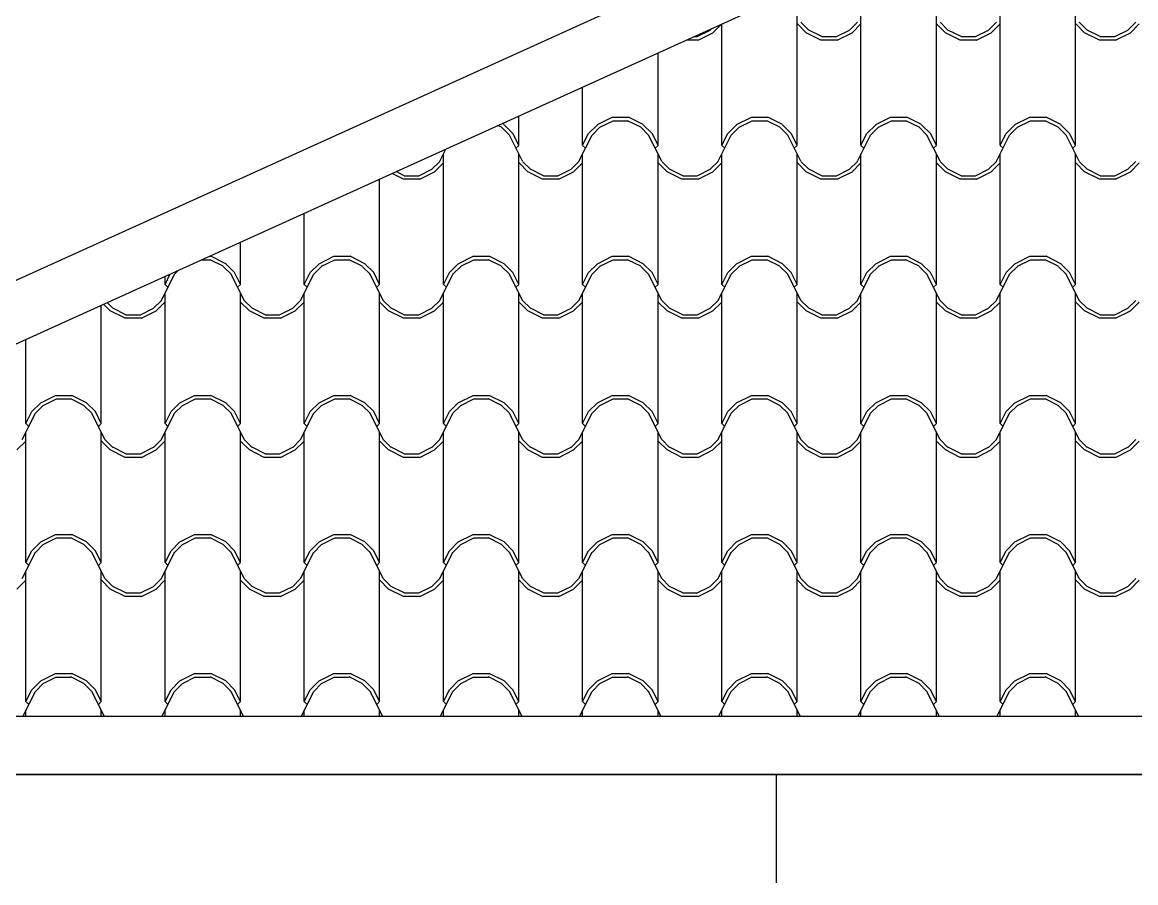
# Model space of a CAD drawing. Extents: x -135 to 36, y 31 to 104.
# Drawn here: x 27.682 to 29.602, y 49.906 to 51.391 of the extents above; entities that cross this region are included whole.
import ezdxf

# ---------------------------------------------------------------- set-up
doc = ezdxf.new("R2010")
doc.units = 0
doc.header["$MEASUREMENT"] = 0
doc.layers.get('0').update_dxf_attribs({"linetype": 'CONTINUOUS'})
doc.layers.add('NUEVO', color=1, linetype='CONTINUOUS')
doc.layers.add('RELLENO', color=7, linetype='CONTINUOUS')

msp = doc.modelspace()

# ---------------------------------------------------------------- linework, layer by layer
for p, q in [((26.7525, 50.0929), (34.3192, 50.0929)), ((28.9825, 49.9063), (28.9825, 50.0929))]:
    msp.add_line(p, q)
at = {"layer": 'NUEVO'}
for p, q in [((30.5359, 52.2452), (26.2112, 50.284)), ((30.5359, 52.1354), (26.2525, 50.1929)), ((34.8192, 50.1929), (26.2525, 50.1929)), ((33.6125, 50.1929), (26.2525, 50.1929)), ((34.8192, 50.0929), (26.2525, 50.0929))]:
    msp.add_line(p, q, dxfattribs=at)
at = {"layer": 'RELLENO', "color": 1}
for p, q in [((29.0181, 51.1789), (29.0181, 51.4039)), ((29.1281, 51.1789), (29.1281, 51.4039)), ((29.2581, 51.1789), (29.2581, 51.4039)), ((29.3681, 51.1789), (29.3681, 51.4039)), ((29.4981, 51.1789), (29.4981, 51.4039)), ((28.8682, 51.3776), (28.871, 51.3804)), ((28.8726, 51.3731), (28.8873, 51.3878)), ((28.8881, 51.1789), (28.8881, 51.3882)), ((29.0336, 51.3731), (29.0184, 51.3884)), ((29.038, 51.3776), (29.0244, 51.3912)), ((29.1082, 51.3776), (29.1218, 51.3912)), ((29.1126, 51.3731), (29.1279, 51.3884)), ((29.2736, 51.3731), (29.2584, 51.3884)), ((29.278, 51.3776), (29.2644, 51.3912)), ((29.3482, 51.3776), (29.3618, 51.3912)), ((29.3526, 51.3731), (29.3679, 51.3884)), ((29.5136, 51.3731), (29.4984, 51.3884)), ((29.518, 51.3776), (29.5044, 51.3912)), ((29.5882, 51.3776), (29.6018, 51.3912)), ((29.5926, 51.3731), (29.6079, 51.3884)), ((28.8472, 51.3604), (28.827, 51.3604)), ((28.8401, 51.3664), (28.8456, 51.3664)), ((28.8456, 51.3664), (28.8682, 51.3777)), ((28.8472, 51.3604), (28.8726, 51.3731)), ((29.0591, 51.3604), (29.0336, 51.3731)), ((29.0606, 51.3664), (29.038, 51.3777)), ((29.0872, 51.3604), (29.0591, 51.3604)), ((29.0606, 51.3664), (29.0856, 51.3664)), ((29.0856, 51.3664), (29.1082, 51.3777)), ((29.0872, 51.3604), (29.1126, 51.3731)), ((29.2991, 51.3604), (29.2736, 51.3731)), ((29.3006, 51.3664), (29.278, 51.3777)), ((29.3272, 51.3604), (29.2991, 51.3604)), ((29.3006, 51.3664), (29.3256, 51.3664)), ((29.3256, 51.3664), (29.3482, 51.3777)), ((29.3272, 51.3604), (29.3526, 51.3731)), ((29.5391, 51.3604), (29.5136, 51.3731)), ((29.5406, 51.3664), (29.518, 51.3777)), ((29.5672, 51.3604), (29.5391, 51.3604)), ((29.5406, 51.3664), (29.5656, 51.3664)), ((29.5656, 51.3664), (29.5882, 51.3777)), ((29.5672, 51.3604), (29.5926, 51.3731)), ((28.7781, 51.1789), (28.7781, 51.3383)), ((28.6481, 51.1789), (28.6481, 51.2793)), ((28.5381, 51.1789), (28.5381, 51.2294)), ((28.6736, 51.2146), (28.6991, 51.2273)), ((28.6991, 51.2273), (28.7272, 51.2273)), ((28.7526, 51.2146), (28.7272, 51.2273)), ((28.9136, 51.2146), (28.9391, 51.2273)), ((28.9391, 51.2273), (28.9672, 51.2273)), ((28.9926, 51.2146), (28.9672, 51.2273)), ((29.1536, 51.2146), (29.1791, 51.2273)), ((29.1791, 51.2273), (29.2072, 51.2273)), ((29.2326, 51.2146), (29.2072, 51.2273)), ((29.3936, 51.2146), (29.4191, 51.2273)), ((29.4191, 51.2273), (29.4472, 51.2273)), ((29.4726, 51.2146), (29.4472, 51.2273)), ((28.5082, 51.2101), (28.5021, 51.2131)), ((28.5218, 51.1964), (28.5082, 51.21)), ((28.5126, 51.2146), (28.5092, 51.2163)), ((28.5279, 51.1993), (28.5126, 51.2145)), ((28.6584, 51.1993), (28.6736, 51.2145)), ((28.6644, 51.1964), (28.678, 51.21)), ((28.678, 51.2101), (28.7006, 51.2214)), ((28.7006, 51.2213), (28.7256, 51.2213)), ((28.7482, 51.2101), (28.7256, 51.2214)), ((28.7618, 51.1964), (28.7482, 51.21)), ((28.7679, 51.1993), (28.7526, 51.2145)), ((28.8984, 51.1993), (28.9136, 51.2145)), ((28.9044, 51.1964), (28.918, 51.21)), ((28.918, 51.2101), (28.9406, 51.2214)), ((28.9406, 51.2213), (28.9656, 51.2213)), ((28.9882, 51.2101), (28.9656, 51.2214)), ((29.0018, 51.1964), (28.9882, 51.21)), ((29.0079, 51.1993), (28.9926, 51.2145)), ((29.1384, 51.1993), (29.1536, 51.2145)), ((29.1444, 51.1964), (29.158, 51.21)), ((29.158, 51.2101), (29.1806, 51.2214)), ((29.1806, 51.2213), (29.2056, 51.2213)), ((29.2282, 51.2101), (29.2056, 51.2214)), ((29.2418, 51.1964), (29.2282, 51.21)), ((29.2479, 51.1993), (29.2326, 51.2145)), ((29.3784, 51.1993), (29.3936, 51.2145)), ((29.3844, 51.1964), (29.398, 51.21)), ((29.398, 51.2101), (29.4206, 51.2214)), ((29.4206, 51.2213), (29.4456, 51.2213)), ((29.4682, 51.2101), (29.4456, 51.2214)), ((29.4818, 51.1964), (29.4682, 51.21)), ((29.4879, 51.1993), (29.4726, 51.2145)), ((28.5444, 51.1513), (28.5218, 51.1965)), ((28.5444, 51.1513), (28.5218, 51.1965)), ((28.5381, 51.1789), (28.5279, 51.1993)), ((28.5381, 51.1789), (28.5279, 51.1993)), ((28.6418, 51.1513), (28.6644, 51.1965)), ((28.6418, 51.1513), (28.6644, 51.1965)), ((28.6481, 51.1789), (28.6583, 51.1993)), ((28.6481, 51.1789), (28.6583, 51.1993)), ((28.7844, 51.1513), (28.7618, 51.1965)), ((28.7844, 51.1513), (28.7618, 51.1965)), ((28.7781, 51.1789), (28.7679, 51.1993)), ((28.7781, 51.1789), (28.7679, 51.1993)), ((28.8818, 51.1513), (28.9044, 51.1965)), ((28.8818, 51.1513), (28.9044, 51.1965)), ((28.8881, 51.1789), (28.8983, 51.1993)), ((28.8881, 51.1789), (28.8983, 51.1993)), ((29.0244, 51.1513), (29.0018, 51.1965)), ((29.0244, 51.1513), (29.0018, 51.1965)), ((29.0181, 51.1789), (29.0079, 51.1993)), ((29.0181, 51.1789), (29.0079, 51.1993)), ((29.1218, 51.1513), (29.1444, 51.1965)), ((29.1218, 51.1513), (29.1444, 51.1965)), ((29.1281, 51.1789), (29.1383, 51.1993)), ((29.1281, 51.1789), (29.1383, 51.1993)), ((29.2644, 51.1513), (29.2418, 51.1965)), ((29.2644, 51.1513), (29.2418, 51.1965)), ((29.2581, 51.1789), (29.2479, 51.1993)), ((29.2581, 51.1789), (29.2479, 51.1993)), ((29.3618, 51.1513), (29.3844, 51.1965)), ((29.3618, 51.1513), (29.3844, 51.1965)), ((29.3681, 51.1789), (29.3783, 51.1993)), ((29.3681, 51.1789), (29.3783, 51.1993)), ((29.5044, 51.1513), (29.4818, 51.1965)), ((29.5044, 51.1513), (29.4818, 51.1965)), ((29.4981, 51.1789), (29.4879, 51.1993)), ((29.4981, 51.1789), (29.4879, 51.1993)), ((28.4018, 51.1513), (28.4124, 51.1724)), ((28.4018, 51.1513), (28.4124, 51.1724)), ((28.5331, 51.1738), (28.5381, 51.1788)), ((28.6531, 51.1738), (28.6481, 51.1788)), ((28.7731, 51.1738), (28.7781, 51.1788)), ((28.8931, 51.1738), (28.8881, 51.1788)), ((29.0131, 51.1738), (29.0181, 51.1788)), ((29.1331, 51.1738), (29.1281, 51.1788)), ((29.2531, 51.1738), (29.2581, 51.1788)), ((29.3731, 51.1738), (29.3681, 51.1788)), ((29.4931, 51.1738), (29.4981, 51.1788)), ((28.3882, 51.1376), (28.4018, 51.1512)), ((28.4081, 50.9389), (28.4081, 51.1639)), ((28.5381, 50.9389), (28.5381, 51.1639)), ((28.558, 51.1376), (28.5444, 51.1512)), ((28.6282, 51.1376), (28.6418, 51.1512)), ((28.6481, 50.9389), (28.6481, 51.1639)), ((28.7781, 50.9389), (28.7781, 51.1639)), ((28.798, 51.1376), (28.7844, 51.1512)), ((28.8682, 51.1376), (28.8818, 51.1512)), ((28.8881, 50.9389), (28.8881, 51.1639)), ((29.0181, 50.9389), (29.0181, 51.1639)), ((29.038, 51.1376), (29.0244, 51.1512)), ((29.1082, 51.1376), (29.1218, 51.1512)), ((29.1281, 50.9389), (29.1281, 51.1639)), ((29.2581, 50.9389), (29.2581, 51.1639)), ((29.278, 51.1376), (29.2644, 51.1512)), ((29.3482, 51.1376), (29.3618, 51.1512)), ((29.3681, 50.9389), (29.3681, 51.1639)), ((29.4981, 50.9389), (29.4981, 51.1639)), ((29.518, 51.1376), (29.5044, 51.1512)), ((29.5882, 51.1376), (29.6018, 51.1512)), ((28.3391, 51.1204), (28.3194, 51.1302)), ((28.3406, 51.1264), (28.3265, 51.1334)), ((28.3656, 51.1264), (28.3882, 51.1377)), ((28.3672, 51.1204), (28.3926, 51.1331)), ((28.3926, 51.1331), (28.4079, 51.1484)), ((28.5536, 51.1331), (28.5384, 51.1484)), ((28.5791, 51.1204), (28.5536, 51.1331)), ((28.5806, 51.1264), (28.558, 51.1377)), ((28.6056, 51.1264), (28.6282, 51.1377)), ((28.6072, 51.1204), (28.6326, 51.1331)), ((28.6326, 51.1331), (28.6479, 51.1484)), ((28.7936, 51.1331), (28.7784, 51.1484)), ((28.8191, 51.1204), (28.7936, 51.1331)), ((28.8206, 51.1264), (28.798, 51.1377)), ((28.8456, 51.1264), (28.8682, 51.1377)), ((28.8472, 51.1204), (28.8726, 51.1331)), ((28.8726, 51.1331), (28.8879, 51.1484)), ((29.0336, 51.1331), (29.0184, 51.1484)), ((29.0591, 51.1204), (29.0336, 51.1331)), ((29.0606, 51.1264), (29.038, 51.1377)), ((29.0856, 51.1264), (29.1082, 51.1377)), ((29.0872, 51.1204), (29.1126, 51.1331)), ((29.1126, 51.1331), (29.1279, 51.1484)), ((29.2736, 51.1331), (29.2584, 51.1484)), ((29.2991, 51.1204), (29.2736, 51.1331)), ((29.3006, 51.1264), (29.278, 51.1377)), ((29.3256, 51.1264), (29.3482, 51.1377)), ((29.3272, 51.1204), (29.3526, 51.1331)), ((29.3526, 51.1331), (29.3679, 51.1484)), ((29.5136, 51.1331), (29.4984, 51.1484)), ((29.5391, 51.1204), (29.5136, 51.1331)), ((29.5406, 51.1264), (29.518, 51.1377)), ((29.5656, 51.1264), (29.5882, 51.1377)), ((29.5672, 51.1204), (29.5926, 51.1331)), ((29.5926, 51.1331), (29.6079, 51.1484)), ((28.2981, 50.9389), (28.2981, 51.1206)), ((28.3672, 51.1204), (28.3391, 51.1204)), ((28.3406, 51.1264), (28.3656, 51.1264)), ((28.6072, 51.1204), (28.5791, 51.1204)), ((28.5806, 51.1264), (28.6056, 51.1264)), ((28.8472, 51.1204), (28.8191, 51.1204)), ((28.8206, 51.1264), (28.8456, 51.1264)), ((29.0872, 51.1204), (29.0591, 51.1204)), ((29.0606, 51.1264), (29.0856, 51.1264)), ((29.3272, 51.1204), (29.2991, 51.1204)), ((29.3006, 51.1264), (29.3256, 51.1264)), ((29.5672, 51.1204), (29.5391, 51.1204)), ((29.5406, 51.1264), (29.5656, 51.1264)), ((28.1681, 50.9389), (28.1681, 51.0616)), ((28.0581, 50.9389), (28.0581, 51.0117)), ((27.9911, 50.9813), (28.0056, 50.9813)), ((28.0042, 50.9873), (28.0072, 50.9873)), ((28.0282, 50.9701), (28.0056, 50.9814)), ((28.0326, 50.9746), (28.0072, 50.9873)), ((28.1936, 50.9746), (28.2191, 50.9873)), ((28.198, 50.9701), (28.2206, 50.9814)), ((28.2191, 50.9873), (28.2472, 50.9873)), ((28.2206, 50.9813), (28.2456, 50.9813)), ((28.2682, 50.9701), (28.2456, 50.9814)), ((28.2726, 50.9746), (28.2472, 50.9873)), ((28.4336, 50.9746), (28.4591, 50.9873)), ((28.438, 50.9701), (28.4606, 50.9814)), ((28.4591, 50.9873), (28.4872, 50.9873)), ((28.4606, 50.9813), (28.4856, 50.9813)), ((28.5082, 50.9701), (28.4856, 50.9814)), ((28.5126, 50.9746), (28.4872, 50.9873)), ((28.6736, 50.9746), (28.6991, 50.9873)), ((28.678, 50.9701), (28.7006, 50.9814)), ((28.6991, 50.9873), (28.7272, 50.9873)), ((28.7006, 50.9813), (28.7256, 50.9813)), ((28.7482, 50.9701), (28.7256, 50.9814)), ((28.7526, 50.9746), (28.7272, 50.9873)), ((28.9136, 50.9746), (28.9391, 50.9873)), ((28.918, 50.9701), (28.9406, 50.9814)), ((28.9391, 50.9873), (28.9672, 50.9873)), ((28.9406, 50.9813), (28.9656, 50.9813)), ((28.9882, 50.9701), (28.9656, 50.9814)), ((28.9926, 50.9746), (28.9672, 50.9873)), ((29.1536, 50.9746), (29.1791, 50.9873)), ((29.158, 50.9701), (29.1806, 50.9814)), ((29.1791, 50.9873), (29.2072, 50.9873)), ((29.1806, 50.9813), (29.2056, 50.9813)), ((29.2282, 50.9701), (29.2056, 50.9814)), ((29.2326, 50.9746), (29.2072, 50.9873)), ((29.3936, 50.9746), (29.4191, 50.9873)), ((29.398, 50.9701), (29.4206, 50.9814)), ((29.4191, 50.9873), (29.4472, 50.9873)), ((29.4206, 50.9813), (29.4456, 50.9813)), ((29.4682, 50.9701), (29.4456, 50.9814)), ((29.4726, 50.9746), (29.4472, 50.9873)), ((27.9281, 50.9389), (27.9371, 50.9569)), ((27.9281, 50.9389), (27.9371, 50.9569)), ((27.9444, 50.9564), (27.9513, 50.9633)), ((28.0418, 50.9564), (28.0282, 50.97)), ((28.0479, 50.9593), (28.0326, 50.9745)), ((28.0581, 50.9389), (28.0479, 50.9593)), ((28.0581, 50.9389), (28.0479, 50.9593)), ((28.1681, 50.9389), (28.1783, 50.9593)), ((28.1681, 50.9389), (28.1783, 50.9593)), ((28.1784, 50.9593), (28.1936, 50.9745)), ((28.1844, 50.9564), (28.198, 50.97)), ((28.2818, 50.9564), (28.2682, 50.97)), ((28.2879, 50.9593), (28.2726, 50.9745)), ((28.2981, 50.9389), (28.2879, 50.9593)), ((28.2981, 50.9389), (28.2879, 50.9593)), ((28.4081, 50.9389), (28.4183, 50.9593)), ((28.4081, 50.9389), (28.4183, 50.9593)), ((28.4184, 50.9593), (28.4336, 50.9745)), ((28.4244, 50.9564), (28.438, 50.97)), ((28.5218, 50.9564), (28.5082, 50.97)), ((28.5279, 50.9593), (28.5126, 50.9745)), ((28.5381, 50.9389), (28.5279, 50.9593)), ((28.5381, 50.9389), (28.5279, 50.9593)), ((28.6481, 50.9389), (28.6583, 50.9593)), ((28.6481, 50.9389), (28.6583, 50.9593)), ((28.6584, 50.9593), (28.6736, 50.9745)), ((28.6644, 50.9564), (28.678, 50.97)), ((28.7618, 50.9564), (28.7482, 50.97)), ((28.7679, 50.9593), (28.7526, 50.9745)), ((28.7781, 50.9389), (28.7679, 50.9593)), ((28.7781, 50.9389), (28.7679, 50.9593)), ((28.8881, 50.9389), (28.8983, 50.9593)), ((28.8881, 50.9389), (28.8983, 50.9593)), ((28.8984, 50.9593), (28.9136, 50.9745)), ((28.9044, 50.9564), (28.918, 50.97)), ((29.0018, 50.9564), (28.9882, 50.97)), ((29.0079, 50.9593), (28.9926, 50.9745)), ((29.0181, 50.9389), (29.0079, 50.9593)), ((29.0181, 50.9389), (29.0079, 50.9593)), ((29.1281, 50.9389), (29.1383, 50.9593)), ((29.1281, 50.9389), (29.1383, 50.9593)), ((29.1384, 50.9593), (29.1536, 50.9745)), ((29.1444, 50.9564), (29.158, 50.97)), ((29.2418, 50.9564), (29.2282, 50.97)), ((29.2479, 50.9593), (29.2326, 50.9745)), ((29.2581, 50.9389), (29.2479, 50.9593)), ((29.2581, 50.9389), (29.2479, 50.9593)), ((29.3681, 50.9389), (29.3783, 50.9593)), ((29.3681, 50.9389), (29.3783, 50.9593)), ((29.3784, 50.9593), (29.3936, 50.9745)), ((29.3844, 50.9564), (29.398, 50.97)), ((29.4818, 50.9564), (29.4682, 50.97)), ((29.4879, 50.9593), (29.4726, 50.9745)), ((29.4981, 50.9389), (29.4879, 50.9593)), ((29.4981, 50.9389), (29.4879, 50.9593)), ((27.9218, 50.9113), (27.9444, 50.9565)), ((27.9218, 50.9113), (27.9444, 50.9565)), ((27.9281, 50.9389), (27.9281, 50.9528)), ((27.9331, 50.9338), (27.9281, 50.9388)), ((28.0644, 50.9113), (28.0418, 50.9565)), ((28.0644, 50.9113), (28.0418, 50.9565)), ((28.0531, 50.9338), (28.0581, 50.9388)), ((28.1618, 50.9113), (28.1844, 50.9565)), ((28.1618, 50.9113), (28.1844, 50.9565)), ((28.1731, 50.9338), (28.1681, 50.9388)), ((28.3044, 50.9113), (28.2818, 50.9565)), ((28.3044, 50.9113), (28.2818, 50.9565)), ((28.2931, 50.9338), (28.2981, 50.9388)), ((28.4018, 50.9113), (28.4244, 50.9565)), ((28.4018, 50.9113), (28.4244, 50.9565)), ((28.4131, 50.9338), (28.4081, 50.9388)), ((28.5444, 50.9113), (28.5218, 50.9565)), ((28.5444, 50.9113), (28.5218, 50.9565)), ((28.5331, 50.9338), (28.5381, 50.9388)), ((28.6418, 50.9113), (28.6644, 50.9565)), ((28.6418, 50.9113), (28.6644, 50.9565)), ((28.6531, 50.9338), (28.6481, 50.9388)), ((28.7844, 50.9113), (28.7618, 50.9565)), ((28.7844, 50.9113), (28.7618, 50.9565)), ((28.7731, 50.9338), (28.7781, 50.9388)), ((28.8818, 50.9113), (28.9044, 50.9565)), ((28.8818, 50.9113), (28.9044, 50.9565)), ((28.8931, 50.9338), (28.8881, 50.9388)), ((29.0244, 50.9113), (29.0018, 50.9565)), ((29.0244, 50.9113), (29.0018, 50.9565)), ((29.0131, 50.9338), (29.0181, 50.9388)), ((29.1218, 50.9113), (29.1444, 50.9565)), ((29.1218, 50.9113), (29.1444, 50.9565)), ((29.1331, 50.9338), (29.1281, 50.9388)), ((29.2644, 50.9113), (29.2418, 50.9565)), ((29.2644, 50.9113), (29.2418, 50.9565)), ((29.2531, 50.9338), (29.2581, 50.9388)), ((29.3618, 50.9113), (29.3844, 50.9565)), ((29.3618, 50.9113), (29.3844, 50.9565)), ((29.3731, 50.9338), (29.3681, 50.9388)), ((29.5044, 50.9113), (29.4818, 50.9565)), ((29.5044, 50.9113), (29.4818, 50.9565)), ((29.4931, 50.9338), (29.4981, 50.9388)), ((27.9281, 50.6989), (27.9281, 50.9239)), ((28.0581, 50.6989), (28.0581, 50.9239)), ((28.1681, 50.6989), (28.1681, 50.9239)), ((28.2981, 50.6989), (28.2981, 50.9239)), ((28.4081, 50.6989), (28.4081, 50.9239)), ((28.5381, 50.6989), (28.5381, 50.9239)), ((28.6481, 50.6989), (28.6481, 50.9239)), ((28.7781, 50.6989), (28.7781, 50.9239)), ((28.8881, 50.6989), (28.8881, 50.9239)), ((29.0181, 50.6989), (29.0181, 50.9239)), ((29.1281, 50.6989), (29.1281, 50.9239)), ((29.2581, 50.6989), (29.2581, 50.9239)), ((29.3681, 50.6989), (29.3681, 50.9239)), ((29.4981, 50.6989), (29.4981, 50.9239)), ((27.8181, 50.6989), (27.8181, 50.9029)), ((27.8336, 50.8931), (27.8221, 50.9047)), ((27.838, 50.8976), (27.8282, 50.9075)), ((27.9082, 50.8976), (27.9218, 50.9112)), ((27.9126, 50.8931), (27.9279, 50.9084)), ((28.0736, 50.8931), (28.0584, 50.9084)), ((28.078, 50.8976), (28.0644, 50.9112)), ((28.1482, 50.8976), (28.1618, 50.9112)), ((28.1526, 50.8931), (28.1679, 50.9084)), ((28.3136, 50.8931), (28.2984, 50.9084)), ((28.318, 50.8976), (28.3044, 50.9112)), ((28.3882, 50.8976), (28.4018, 50.9112)), ((28.3926, 50.8931), (28.4079, 50.9084)), ((28.5536, 50.8931), (28.5384, 50.9084)), ((28.558, 50.8976), (28.5444, 50.9112)), ((28.6282, 50.8976), (28.6418, 50.9112)), ((28.6326, 50.8931), (28.6479, 50.9084)), ((28.7936, 50.8931), (28.7784, 50.9084)), ((28.798, 50.8976), (28.7844, 50.9112)), ((28.8682, 50.8976), (28.8818, 50.9112)), ((28.8726, 50.8931), (28.8879, 50.9084)), ((29.0336, 50.8931), (29.0184, 50.9084)), ((29.038, 50.8976), (29.0244, 50.9112)), ((29.1082, 50.8976), (29.1218, 50.9112)), ((29.1126, 50.8931), (29.1279, 50.9084)), ((29.2736, 50.8931), (29.2584, 50.9084)), ((29.278, 50.8976), (29.2644, 50.9112)), ((29.3482, 50.8976), (29.3618, 50.9112)), ((29.3526, 50.8931), (29.3679, 50.9084)), ((29.5136, 50.8931), (29.4984, 50.9084)), ((29.518, 50.8976), (29.5044, 50.9112)), ((29.5882, 50.8976), (29.6018, 50.9112)), ((29.5926, 50.8931), (29.6079, 50.9084)), ((27.8591, 50.8804), (27.8336, 50.8931)), ((27.8606, 50.8864), (27.838, 50.8977)), ((27.8872, 50.8804), (27.8591, 50.8804)), ((27.8606, 50.8864), (27.8856, 50.8864)), ((27.8856, 50.8864), (27.9082, 50.8977)), ((27.8872, 50.8804), (27.9126, 50.8931)), ((28.0991, 50.8804), (28.0736, 50.8931)), ((28.1006, 50.8864), (28.078, 50.8977)), ((28.1272, 50.8804), (28.0991, 50.8804)), ((28.1006, 50.8864), (28.1256, 50.8864)), ((28.1256, 50.8864), (28.1482, 50.8977)), ((28.1272, 50.8804), (28.1526, 50.8931)), ((28.3391, 50.8804), (28.3136, 50.8931)), ((28.3406, 50.8864), (28.318, 50.8977)), ((28.3672, 50.8804), (28.3391, 50.8804)), ((28.3406, 50.8864), (28.3656, 50.8864)), ((28.3656, 50.8864), (28.3882, 50.8977)), ((28.3672, 50.8804), (28.3926, 50.8931)), ((28.5791, 50.8804), (28.5536, 50.8931)), ((28.5806, 50.8864), (28.558, 50.8977)), ((28.6072, 50.8804), (28.5791, 50.8804)), ((28.5806, 50.8864), (28.6056, 50.8864)), ((28.6056, 50.8864), (28.6282, 50.8977)), ((28.6072, 50.8804), (28.6326, 50.8931)), ((28.8191, 50.8804), (28.7936, 50.8931)), ((28.8206, 50.8864), (28.798, 50.8977)), ((28.8472, 50.8804), (28.8191, 50.8804)), ((28.8206, 50.8864), (28.8456, 50.8864)), ((28.8456, 50.8864), (28.8682, 50.8977)), ((28.8472, 50.8804), (28.8726, 50.8931)), ((29.0591, 50.8804), (29.0336, 50.8931)), ((29.0606, 50.8864), (29.038, 50.8977)), ((29.0872, 50.8804), (29.0591, 50.8804)), ((29.0606, 50.8864), (29.0856, 50.8864)), ((29.0856, 50.8864), (29.1082, 50.8977)), ((29.0872, 50.8804), (29.1126, 50.8931)), ((29.2991, 50.8804), (29.2736, 50.8931)), ((29.3006, 50.8864), (29.278, 50.8977)), ((29.3272, 50.8804), (29.2991, 50.8804)), ((29.3006, 50.8864), (29.3256, 50.8864)), ((29.3256, 50.8864), (29.3482, 50.8977)), ((29.3272, 50.8804), (29.3526, 50.8931)), ((29.5391, 50.8804), (29.5136, 50.8931)), ((29.5406, 50.8864), (29.518, 50.8977)), ((29.5672, 50.8804), (29.5391, 50.8804)), ((29.5406, 50.8864), (29.5656, 50.8864)), ((29.5656, 50.8864), (29.5882, 50.8977)), ((29.5672, 50.8804), (29.5926, 50.8931)), ((27.6881, 50.6989), (27.6881, 50.8439)), ((27.7136, 50.7346), (27.7391, 50.7473)), ((27.7391, 50.7473), (27.7672, 50.7473)), ((27.7926, 50.7346), (27.7672, 50.7473)), ((27.9536, 50.7346), (27.9791, 50.7473)), ((27.9791, 50.7473), (28.0072, 50.7473)), ((28.0326, 50.7346), (28.0072, 50.7473)), ((28.1936, 50.7346), (28.2191, 50.7473)), ((28.2191, 50.7473), (28.2472, 50.7473)), ((28.2726, 50.7346), (28.2472, 50.7473)), ((28.4336, 50.7346), (28.4591, 50.7473)), ((28.4591, 50.7473), (28.4872, 50.7473)), ((28.5126, 50.7346), (28.4872, 50.7473)), ((28.6736, 50.7346), (28.6991, 50.7473)), ((28.6991, 50.7473), (28.7272, 50.7473)), ((28.7526, 50.7346), (28.7272, 50.7473)), ((28.9136, 50.7346), (28.9391, 50.7473)), ((28.9391, 50.7473), (28.9672, 50.7473)), ((28.9926, 50.7346), (28.9672, 50.7473)), ((29.1536, 50.7346), (29.1791, 50.7473)), ((29.1791, 50.7473), (29.2072, 50.7473)), ((29.2326, 50.7346), (29.2072, 50.7473)), ((29.3936, 50.7346), (29.4191, 50.7473)), ((29.4191, 50.7473), (29.4472, 50.7473)), ((29.4726, 50.7346), (29.4472, 50.7473)), ((27.6984, 50.7193), (27.7136, 50.7345)), ((27.7044, 50.7164), (27.718, 50.73)), ((27.718, 50.7301), (27.7406, 50.7414)), ((27.7406, 50.7413), (27.7656, 50.7413)), ((27.7882, 50.7301), (27.7656, 50.7414)), ((27.8018, 50.7164), (27.7882, 50.73)), ((27.8079, 50.7193), (27.7926, 50.7345)), ((27.9384, 50.7193), (27.9536, 50.7345)), ((27.9444, 50.7164), (27.958, 50.73)), ((27.958, 50.7301), (27.9806, 50.7414)), ((27.9806, 50.7413), (28.0056, 50.7413)), ((28.0282, 50.7301), (28.0056, 50.7414)), ((28.0418, 50.7164), (28.0282, 50.73)), ((28.0479, 50.7193), (28.0326, 50.7345)), ((28.1784, 50.7193), (28.1936, 50.7345)), ((28.1844, 50.7164), (28.198, 50.73)), ((28.198, 50.7301), (28.2206, 50.7414)), ((28.2206, 50.7413), (28.2456, 50.7413)), ((28.2682, 50.7301), (28.2456, 50.7414)), ((28.2818, 50.7164), (28.2682, 50.73)), ((28.2879, 50.7193), (28.2726, 50.7345)), ((28.4184, 50.7193), (28.4336, 50.7345)), ((28.4244, 50.7164), (28.438, 50.73)), ((28.438, 50.7301), (28.4606, 50.7414)), ((28.4606, 50.7413), (28.4856, 50.7413)), ((28.5082, 50.7301), (28.4856, 50.7414)), ((28.5218, 50.7164), (28.5082, 50.73)), ((28.5279, 50.7193), (28.5126, 50.7345)), ((28.6584, 50.7193), (28.6736, 50.7345)), ((28.6644, 50.7164), (28.678, 50.73)), ((28.678, 50.7301), (28.7006, 50.7414)), ((28.7006, 50.7413), (28.7256, 50.7413)), ((28.7482, 50.7301), (28.7256, 50.7414)), ((28.7618, 50.7164), (28.7482, 50.73)), ((28.7679, 50.7193), (28.7526, 50.7345)), ((28.8984, 50.7193), (28.9136, 50.7345)), ((28.9044, 50.7164), (28.918, 50.73)), ((28.918, 50.7301), (28.9406, 50.7414)), ((28.9406, 50.7413), (28.9656, 50.7413)), ((28.9882, 50.7301), (28.9656, 50.7414)), ((29.0018, 50.7164), (28.9882, 50.73)), ((29.0079, 50.7193), (28.9926, 50.7345)), ((29.1384, 50.7193), (29.1536, 50.7345)), ((29.1444, 50.7164), (29.158, 50.73)), ((29.158, 50.7301), (29.1806, 50.7414)), ((29.1806, 50.7413), (29.2056, 50.7413)), ((29.2282, 50.7301), (29.2056, 50.7414)), ((29.2418, 50.7164), (29.2282, 50.73)), ((29.2479, 50.7193), (29.2326, 50.7345)), ((29.3784, 50.7193), (29.3936, 50.7345)), ((29.3844, 50.7164), (29.398, 50.73)), ((29.398, 50.7301), (29.4206, 50.7414)), ((29.4206, 50.7413), (29.4456, 50.7413)), ((29.4682, 50.7301), (29.4456, 50.7414)), ((29.4818, 50.7164), (29.4682, 50.73)), ((29.4879, 50.7193), (29.4726, 50.7345)), ((27.6818, 50.6713), (27.7044, 50.7165)), ((27.6818, 50.6713), (27.7044, 50.7165)), ((27.6881, 50.6989), (27.6983, 50.7193)), ((27.6881, 50.6989), (27.6983, 50.7193)), ((27.8244, 50.6713), (27.8018, 50.7165)), ((27.8244, 50.6713), (27.8018, 50.7165)), ((27.8181, 50.6989), (27.8079, 50.7193)), ((27.8181, 50.6989), (27.8079, 50.7193)), ((27.9218, 50.6713), (27.9444, 50.7165)), ((27.9218, 50.6713), (27.9444, 50.7165)), ((27.9281, 50.6989), (27.9383, 50.7193)), ((27.9281, 50.6989), (27.9383, 50.7193)), ((28.0644, 50.6713), (28.0418, 50.7165)), ((28.0644, 50.6713), (28.0418, 50.7165)), ((28.0581, 50.6989), (28.0479, 50.7193)), ((28.0581, 50.6989), (28.0479, 50.7193)), ((28.1618, 50.6713), (28.1844, 50.7165)), ((28.1618, 50.6713), (28.1844, 50.7165)), ((28.1681, 50.6989), (28.1783, 50.7193)), ((28.1681, 50.6989), (28.1783, 50.7193)), ((28.3044, 50.6713), (28.2818, 50.7165)), ((28.3044, 50.6713), (28.2818, 50.7165)), ((28.2981, 50.6989), (28.2879, 50.7193)), ((28.2981, 50.6989), (28.2879, 50.7193)), ((28.4018, 50.6713), (28.4244, 50.7165)), ((28.4018, 50.6713), (28.4244, 50.7165)), ((28.4081, 50.6989), (28.4183, 50.7193)), ((28.4081, 50.6989), (28.4183, 50.7193)), ((28.5444, 50.6713), (28.5218, 50.7165)), ((28.5444, 50.6713), (28.5218, 50.7165)), ((28.5381, 50.6989), (28.5279, 50.7193)), ((28.5381, 50.6989), (28.5279, 50.7193)), ((28.6418, 50.6713), (28.6644, 50.7165)), ((28.6418, 50.6713), (28.6644, 50.7165)), ((28.6481, 50.6989), (28.6583, 50.7193)), ((28.6481, 50.6989), (28.6583, 50.7193)), ((28.7844, 50.6713), (28.7618, 50.7165)), ((28.7844, 50.6713), (28.7618, 50.7165)), ((28.7781, 50.6989), (28.7679, 50.7193)), ((28.7781, 50.6989), (28.7679, 50.7193)), ((28.8818, 50.6713), (28.9044, 50.7165)), ((28.8818, 50.6713), (28.9044, 50.7165)), ((28.8881, 50.6989), (28.8983, 50.7193)), ((28.8881, 50.6989), (28.8983, 50.7193)), ((29.0244, 50.6713), (29.0018, 50.7165)), ((29.0244, 50.6713), (29.0018, 50.7165)), ((29.0181, 50.6989), (29.0079, 50.7193)), ((29.0181, 50.6989), (29.0079, 50.7193)), ((29.1218, 50.6713), (29.1444, 50.7165)), ((29.1218, 50.6713), (29.1444, 50.7165)), ((29.1281, 50.6989), (29.1383, 50.7193)), ((29.1281, 50.6989), (29.1383, 50.7193)), ((29.2644, 50.6713), (29.2418, 50.7165)), ((29.2644, 50.6713), (29.2418, 50.7165)), ((29.2581, 50.6989), (29.2479, 50.7193)), ((29.2581, 50.6989), (29.2479, 50.7193)), ((29.3618, 50.6713), (29.3844, 50.7165)), ((29.3618, 50.6713), (29.3844, 50.7165)), ((29.3681, 50.6989), (29.3783, 50.7193)), ((29.3681, 50.6989), (29.3783, 50.7193)), ((29.5044, 50.6713), (29.4818, 50.7165)), ((29.5044, 50.6713), (29.4818, 50.7165)), ((29.4981, 50.6989), (29.4879, 50.7193)), ((29.4981, 50.6989), (29.4879, 50.7193)), ((27.6931, 50.6938), (27.6881, 50.6988)), ((27.8131, 50.6938), (27.8181, 50.6988)), ((27.9331, 50.6938), (27.9281, 50.6988)), ((28.0531, 50.6938), (28.0581, 50.6988)), ((28.1731, 50.6938), (28.1681, 50.6988)), ((28.2931, 50.6938), (28.2981, 50.6988)), ((28.4131, 50.6938), (28.4081, 50.6988)), ((28.5331, 50.6938), (28.5381, 50.6988)), ((28.6531, 50.6938), (28.6481, 50.6988)), ((28.7731, 50.6938), (28.7781, 50.6988)), ((28.8931, 50.6938), (28.8881, 50.6988)), ((29.0131, 50.6938), (29.0181, 50.6988)), ((29.1331, 50.6938), (29.1281, 50.6988)), ((29.2531, 50.6938), (29.2581, 50.6988)), ((29.3731, 50.6938), (29.3681, 50.6988)), ((29.4931, 50.6938), (29.4981, 50.6988)), ((27.6881, 50.4589), (27.6881, 50.6839)), ((27.8181, 50.4589), (27.8181, 50.6839)), ((27.838, 50.6576), (27.8244, 50.6712)), ((27.9082, 50.6576), (27.9218, 50.6712)), ((27.9281, 50.4589), (27.9281, 50.6839)), ((28.0581, 50.4589), (28.0581, 50.6839)), ((28.078, 50.6576), (28.0644, 50.6712)), ((28.1482, 50.6576), (28.1618, 50.6712)), ((28.1681, 50.4589), (28.1681, 50.6839)), ((28.2981, 50.4589), (28.2981, 50.6839)), ((28.318, 50.6576), (28.3044, 50.6712)), ((28.3882, 50.6576), (28.4018, 50.6712)), ((28.4081, 50.4589), (28.4081, 50.6839)), ((28.5381, 50.4589), (28.5381, 50.6839)), ((28.558, 50.6576), (28.5444, 50.6712)), ((28.6282, 50.6576), (28.6418, 50.6712)), ((28.6481, 50.4589), (28.6481, 50.6839)), ((28.7781, 50.4589), (28.7781, 50.6839)), ((28.798, 50.6576), (28.7844, 50.6712)), ((28.8682, 50.6576), (28.8818, 50.6712)), ((28.8881, 50.4589), (28.8881, 50.6839)), ((29.0181, 50.4589), (29.0181, 50.6839)), ((29.038, 50.6576), (29.0244, 50.6712)), ((29.1082, 50.6576), (29.1218, 50.6712)), ((29.1281, 50.4589), (29.1281, 50.6839)), ((29.2581, 50.4589), (29.2581, 50.6839)), ((29.278, 50.6576), (29.2644, 50.6712)), ((29.3482, 50.6576), (29.3618, 50.6712)), ((29.3681, 50.4589), (29.3681, 50.6839)), ((29.4981, 50.4589), (29.4981, 50.6839)), ((29.518, 50.6576), (29.5044, 50.6712)), ((29.5882, 50.6576), (29.6018, 50.6712)), ((27.6726, 50.6531), (27.6879, 50.6684)), ((27.8336, 50.6531), (27.8184, 50.6684)), ((27.8591, 50.6404), (27.8336, 50.6531)), ((27.8606, 50.6464), (27.838, 50.6577)), ((27.8856, 50.6464), (27.9082, 50.6577)), ((27.8872, 50.6404), (27.9126, 50.6531)), ((27.9126, 50.6531), (27.9279, 50.6684)), ((28.0736, 50.6531), (28.0584, 50.6684)), ((28.0991, 50.6404), (28.0736, 50.6531)), ((28.1006, 50.6464), (28.078, 50.6577)), ((28.1256, 50.6464), (28.1482, 50.6577)), ((28.1272, 50.6404), (28.1526, 50.6531)), ((28.1526, 50.6531), (28.1679, 50.6684)), ((28.3136, 50.6531), (28.2984, 50.6684)), ((28.3391, 50.6404), (28.3136, 50.6531)), ((28.3406, 50.6464), (28.318, 50.6577)), ((28.3656, 50.6464), (28.3882, 50.6577)), ((28.3672, 50.6404), (28.3926, 50.6531)), ((28.3926, 50.6531), (28.4079, 50.6684)), ((28.5536, 50.6531), (28.5384, 50.6684)), ((28.5791, 50.6404), (28.5536, 50.6531)), ((28.5806, 50.6464), (28.558, 50.6577)), ((28.6056, 50.6464), (28.6282, 50.6577)), ((28.6072, 50.6404), (28.6326, 50.6531)), ((28.6326, 50.6531), (28.6479, 50.6684)), ((28.7936, 50.6531), (28.7784, 50.6684)), ((28.8191, 50.6404), (28.7936, 50.6531)), ((28.8206, 50.6464), (28.798, 50.6577)), ((28.8456, 50.6464), (28.8682, 50.6577)), ((28.8472, 50.6404), (28.8726, 50.6531)), ((28.8726, 50.6531), (28.8879, 50.6684)), ((29.0336, 50.6531), (29.0184, 50.6684)), ((29.0591, 50.6404), (29.0336, 50.6531)), ((29.0606, 50.6464), (29.038, 50.6577)), ((29.0856, 50.6464), (29.1082, 50.6577)), ((29.0872, 50.6404), (29.1126, 50.6531)), ((29.1126, 50.6531), (29.1279, 50.6684)), ((29.2736, 50.6531), (29.2584, 50.6684)), ((29.2991, 50.6404), (29.2736, 50.6531)), ((29.3006, 50.6464), (29.278, 50.6577)), ((29.3256, 50.6464), (29.3482, 50.6577)), ((29.3272, 50.6404), (29.3526, 50.6531)), ((29.3526, 50.6531), (29.3679, 50.6684)), ((29.5136, 50.6531), (29.4984, 50.6684)), ((29.5391, 50.6404), (29.5136, 50.6531)), ((29.5406, 50.6464), (29.518, 50.6577)), ((29.5656, 50.6464), (29.5882, 50.6577)), ((29.5672, 50.6404), (29.5926, 50.6531)), ((29.5926, 50.6531), (29.6079, 50.6684)), ((27.8872, 50.6404), (27.8591, 50.6404)), ((27.8606, 50.6464), (27.8856, 50.6464)), ((28.1272, 50.6404), (28.0991, 50.6404)), ((28.1006, 50.6464), (28.1256, 50.6464)), ((28.3672, 50.6404), (28.3391, 50.6404)), ((28.3406, 50.6464), (28.3656, 50.6464)), ((28.6072, 50.6404), (28.5791, 50.6404)), ((28.5806, 50.6464), (28.6056, 50.6464)), ((28.8472, 50.6404), (28.8191, 50.6404)), ((28.8206, 50.6464), (28.8456, 50.6464)), ((29.0872, 50.6404), (29.0591, 50.6404)), ((29.0606, 50.6464), (29.0856, 50.6464)), ((29.3272, 50.6404), (29.2991, 50.6404)), ((29.3006, 50.6464), (29.3256, 50.6464)), ((29.5672, 50.6404), (29.5391, 50.6404)), ((29.5406, 50.6464), (29.5656, 50.6464)), ((27.7136, 50.4946), (27.7391, 50.5073)), ((27.718, 50.4901), (27.7406, 50.5014)), ((27.7391, 50.5073), (27.7672, 50.5073)), ((27.7406, 50.5013), (27.7656, 50.5013)), ((27.7882, 50.4901), (27.7656, 50.5014)), ((27.7926, 50.4946), (27.7672, 50.5073)), ((27.9536, 50.4946), (27.9791, 50.5073)), ((27.958, 50.4901), (27.9806, 50.5014)), ((27.9791, 50.5073), (28.0072, 50.5073)), ((27.9806, 50.5013), (28.0056, 50.5013)), ((28.0282, 50.4901), (28.0056, 50.5014)), ((28.0326, 50.4946), (28.0072, 50.5073)), ((28.1936, 50.4946), (28.2191, 50.5073)), ((28.198, 50.4901), (28.2206, 50.5014)), ((28.2191, 50.5073), (28.2472, 50.5073)), ((28.2206, 50.5013), (28.2456, 50.5013)), ((28.2682, 50.4901), (28.2456, 50.5014)), ((28.2726, 50.4946), (28.2472, 50.5073)), ((28.4336, 50.4946), (28.4591, 50.5073)), ((28.438, 50.4901), (28.4606, 50.5014)), ((28.4591, 50.5073), (28.4872, 50.5073)), ((28.4606, 50.5013), (28.4856, 50.5013)), ((28.5082, 50.4901), (28.4856, 50.5014)), ((28.5126, 50.4946), (28.4872, 50.5073)), ((28.6736, 50.4946), (28.6991, 50.5073)), ((28.678, 50.4901), (28.7006, 50.5014)), ((28.6991, 50.5073), (28.7272, 50.5073)), ((28.7006, 50.5013), (28.7256, 50.5013)), ((28.7482, 50.4901), (28.7256, 50.5014)), ((28.7526, 50.4946), (28.7272, 50.5073)), ((28.9136, 50.4946), (28.9391, 50.5073)), ((28.918, 50.4901), (28.9406, 50.5014)), ((28.9391, 50.5073), (28.9672, 50.5073)), ((28.9406, 50.5013), (28.9656, 50.5013)), ((28.9882, 50.4901), (28.9656, 50.5014)), ((28.9926, 50.4946), (28.9672, 50.5073)), ((29.1536, 50.4946), (29.1791, 50.5073)), ((29.158, 50.4901), (29.1806, 50.5014)), ((29.1791, 50.5073), (29.2072, 50.5073)), ((29.1806, 50.5013), (29.2056, 50.5013)), ((29.2282, 50.4901), (29.2056, 50.5014)), ((29.2326, 50.4946), (29.2072, 50.5073)), ((29.3936, 50.4946), (29.4191, 50.5073)), ((29.398, 50.4901), (29.4206, 50.5014)), ((29.4191, 50.5073), (29.4472, 50.5073)), ((29.4206, 50.5013), (29.4456, 50.5013)), ((29.4682, 50.4901), (29.4456, 50.5014)), ((29.4726, 50.4946), (29.4472, 50.5073)), ((27.6881, 50.4589), (27.6983, 50.4793)), ((27.6881, 50.4589), (27.6983, 50.4793)), ((27.6984, 50.4793), (27.7136, 50.4945)), ((27.7044, 50.4764), (27.718, 50.49)), ((27.8018, 50.4764), (27.7882, 50.49)), ((27.8079, 50.4793), (27.7926, 50.4945)), ((27.8181, 50.4589), (27.8079, 50.4793)), ((27.8181, 50.4589), (27.8079, 50.4793)), ((27.9281, 50.4589), (27.9383, 50.4793)), ((27.9281, 50.4589), (27.9383, 50.4793)), ((27.9384, 50.4793), (27.9536, 50.4945)), ((27.9444, 50.4764), (27.958, 50.49)), ((28.0418, 50.4764), (28.0282, 50.49)), ((28.0479, 50.4793), (28.0326, 50.4945)), ((28.0581, 50.4589), (28.0479, 50.4793)), ((28.0581, 50.4589), (28.0479, 50.4793)), ((28.1681, 50.4589), (28.1783, 50.4793)), ((28.1681, 50.4589), (28.1783, 50.4793)), ((28.1784, 50.4793), (28.1936, 50.4945)), ((28.1844, 50.4764), (28.198, 50.49)), ((28.2818, 50.4764), (28.2682, 50.49)), ((28.2879, 50.4793), (28.2726, 50.4945)), ((28.2981, 50.4589), (28.2879, 50.4793)), ((28.2981, 50.4589), (28.2879, 50.4793)), ((28.4081, 50.4589), (28.4183, 50.4793)), ((28.4081, 50.4589), (28.4183, 50.4793)), ((28.4184, 50.4793), (28.4336, 50.4945)), ((28.4244, 50.4764), (28.438, 50.49)), ((28.5218, 50.4764), (28.5082, 50.49)), ((28.5279, 50.4793), (28.5126, 50.4945)), ((28.5381, 50.4589), (28.5279, 50.4793)), ((28.5381, 50.4589), (28.5279, 50.4793)), ((28.6481, 50.4589), (28.6583, 50.4793)), ((28.6481, 50.4589), (28.6583, 50.4793)), ((28.6584, 50.4793), (28.6736, 50.4945)), ((28.6644, 50.4764), (28.678, 50.49)), ((28.7618, 50.4764), (28.7482, 50.49)), ((28.7679, 50.4793), (28.7526, 50.4945)), ((28.7781, 50.4589), (28.7679, 50.4793)), ((28.7781, 50.4589), (28.7679, 50.4793)), ((28.8881, 50.4589), (28.8983, 50.4793)), ((28.8881, 50.4589), (28.8983, 50.4793)), ((28.8984, 50.4793), (28.9136, 50.4945)), ((28.9044, 50.4764), (28.918, 50.49)), ((29.0018, 50.4764), (28.9882, 50.49)), ((29.0079, 50.4793), (28.9926, 50.4945)), ((29.0181, 50.4589), (29.0079, 50.4793)), ((29.0181, 50.4589), (29.0079, 50.4793)), ((29.1281, 50.4589), (29.1383, 50.4793)), ((29.1281, 50.4589), (29.1383, 50.4793)), ((29.1384, 50.4793), (29.1536, 50.4945)), ((29.1444, 50.4764), (29.158, 50.49)), ((29.2418, 50.4764), (29.2282, 50.49)), ((29.2479, 50.4793), (29.2326, 50.4945)), ((29.2581, 50.4589), (29.2479, 50.4793)), ((29.2581, 50.4589), (29.2479, 50.4793)), ((29.3681, 50.4589), (29.3783, 50.4793)), ((29.3681, 50.4589), (29.3783, 50.4793)), ((29.3784, 50.4793), (29.3936, 50.4945)), ((29.3844, 50.4764), (29.398, 50.49)), ((29.4818, 50.4764), (29.4682, 50.49)), ((29.4879, 50.4793), (29.4726, 50.4945)), ((29.4981, 50.4589), (29.4879, 50.4793)), ((29.4981, 50.4589), (29.4879, 50.4793)), ((27.6818, 50.4313), (27.7044, 50.4765)), ((27.6818, 50.4313), (27.7044, 50.4765)), ((27.6931, 50.4538), (27.6881, 50.4588)), ((27.8244, 50.4313), (27.8018, 50.4765)), ((27.8244, 50.4313), (27.8018, 50.4765)), ((27.8131, 50.4538), (27.8181, 50.4588)), ((27.9218, 50.4313), (27.9444, 50.4765)), ((27.9218, 50.4313), (27.9444, 50.4765)), ((27.9331, 50.4538), (27.9281, 50.4588)), ((28.0644, 50.4313), (28.0418, 50.4765)), ((28.0644, 50.4313), (28.0418, 50.4765)), ((28.0531, 50.4538), (28.0581, 50.4588)), ((28.1618, 50.4313), (28.1844, 50.4765)), ((28.1618, 50.4313), (28.1844, 50.4765)), ((28.1731, 50.4538), (28.1681, 50.4588)), ((28.3044, 50.4313), (28.2818, 50.4765)), ((28.3044, 50.4313), (28.2818, 50.4765)), ((28.2931, 50.4538), (28.2981, 50.4588)), ((28.4018, 50.4313), (28.4244, 50.4765)), ((28.4018, 50.4313), (28.4244, 50.4765)), ((28.4131, 50.4538), (28.4081, 50.4588)), ((28.5444, 50.4313), (28.5218, 50.4765)), ((28.5444, 50.4313), (28.5218, 50.4765)), ((28.5331, 50.4538), (28.5381, 50.4588)), ((28.6418, 50.4313), (28.6644, 50.4765)), ((28.6418, 50.4313), (28.6644, 50.4765)), ((28.6531, 50.4538), (28.6481, 50.4588)), ((28.7844, 50.4313), (28.7618, 50.4765)), ((28.7844, 50.4313), (28.7618, 50.4765)), ((28.7731, 50.4538), (28.7781, 50.4588)), ((28.8818, 50.4313), (28.9044, 50.4765)), ((28.8818, 50.4313), (28.9044, 50.4765)), ((28.8931, 50.4538), (28.8881, 50.4588)), ((29.0244, 50.4313), (29.0018, 50.4765)), ((29.0244, 50.4313), (29.0018, 50.4765)), ((29.0131, 50.4538), (29.0181, 50.4588)), ((29.1218, 50.4313), (29.1444, 50.4765)), ((29.1218, 50.4313), (29.1444, 50.4765)), ((29.1331, 50.4538), (29.1281, 50.4588)), ((29.2644, 50.4313), (29.2418, 50.4765)), ((29.2644, 50.4313), (29.2418, 50.4765)), ((29.2531, 50.4538), (29.2581, 50.4588)), ((29.3618, 50.4313), (29.3844, 50.4765)), ((29.3618, 50.4313), (29.3844, 50.4765)), ((29.3731, 50.4538), (29.3681, 50.4588)), ((29.5044, 50.4313), (29.4818, 50.4765)), ((29.5044, 50.4313), (29.4818, 50.4765)), ((29.4931, 50.4538), (29.4981, 50.4588)), ((27.6881, 50.2189), (27.6881, 50.4439)), ((27.8181, 50.2189), (27.8181, 50.4439)), ((27.9281, 50.2189), (27.9281, 50.4439)), ((28.0581, 50.2189), (28.0581, 50.4439)), ((28.1681, 50.2189), (28.1681, 50.4439)), ((28.2981, 50.2189), (28.2981, 50.4439)), ((28.4081, 50.2189), (28.4081, 50.4439)), ((28.5381, 50.2189), (28.5381, 50.4439)), ((28.6481, 50.2189), (28.6481, 50.4439)), ((28.7781, 50.2189), (28.7781, 50.4439)), ((28.8881, 50.2189), (28.8881, 50.4439)), ((29.0181, 50.2189), (29.0181, 50.4439)), ((29.1281, 50.2189), (29.1281, 50.4439)), ((29.2581, 50.2189), (29.2581, 50.4439)), ((29.3681, 50.2189), (29.3681, 50.4439)), ((29.4981, 50.2189), (29.4981, 50.4439)), ((27.6726, 50.4131), (27.6879, 50.4284)), ((27.8336, 50.4131), (27.8184, 50.4284)), ((27.838, 50.4176), (27.8244, 50.4312)), ((27.9082, 50.4176), (27.9218, 50.4312)), ((27.9126, 50.4131), (27.9279, 50.4284)), ((28.0736, 50.4131), (28.0584, 50.4284)), ((28.078, 50.4176), (28.0644, 50.4312)), ((28.1482, 50.4176), (28.1618, 50.4312)), ((28.1526, 50.4131), (28.1679, 50.4284)), ((28.3136, 50.4131), (28.2984, 50.4284)), ((28.318, 50.4176), (28.3044, 50.4312)), ((28.3882, 50.4176), (28.4018, 50.4312)), ((28.3926, 50.4131), (28.4079, 50.4284)), ((28.5536, 50.4131), (28.5384, 50.4284)), ((28.558, 50.4176), (28.5444, 50.4312)), ((28.6282, 50.4176), (28.6418, 50.4312)), ((28.6326, 50.4131), (28.6479, 50.4284)), ((28.7936, 50.4131), (28.7784, 50.4284)), ((28.798, 50.4176), (28.7844, 50.4312)), ((28.8682, 50.4176), (28.8818, 50.4312)), ((28.8726, 50.4131), (28.8879, 50.4284)), ((29.0336, 50.4131), (29.0184, 50.4284)), ((29.038, 50.4176), (29.0244, 50.4312)), ((29.1082, 50.4176), (29.1218, 50.4312)), ((29.1126, 50.4131), (29.1279, 50.4284)), ((29.2736, 50.4131), (29.2584, 50.4284)), ((29.278, 50.4176), (29.2644, 50.4312)), ((29.3482, 50.4176), (29.3618, 50.4312)), ((29.3526, 50.4131), (29.3679, 50.4284)), ((29.5136, 50.4131), (29.4984, 50.4284)), ((29.518, 50.4176), (29.5044, 50.4312)), ((29.5882, 50.4176), (29.6018, 50.4312)), ((29.5926, 50.4131), (29.6079, 50.4284)), ((27.8591, 50.4004), (27.8336, 50.4131)), ((27.8606, 50.4064), (27.838, 50.4177)), ((27.8872, 50.4004), (27.8591, 50.4004)), ((27.8606, 50.4064), (27.8856, 50.4064)), ((27.8856, 50.4064), (27.9082, 50.4177)), ((27.8872, 50.4004), (27.9126, 50.4131)), ((28.0991, 50.4004), (28.0736, 50.4131)), ((28.1006, 50.4064), (28.078, 50.4177)), ((28.1272, 50.4004), (28.0991, 50.4004)), ((28.1006, 50.4064), (28.1256, 50.4064)), ((28.1256, 50.4064), (28.1482, 50.4177)), ((28.1272, 50.4004), (28.1526, 50.4131)), ((28.3391, 50.4004), (28.3136, 50.4131)), ((28.3406, 50.4064), (28.318, 50.4177)), ((28.3672, 50.4004), (28.3391, 50.4004)), ((28.3406, 50.4064), (28.3656, 50.4064)), ((28.3656, 50.4064), (28.3882, 50.4177)), ((28.3672, 50.4004), (28.3926, 50.4131)), ((28.5791, 50.4004), (28.5536, 50.4131)), ((28.5806, 50.4064), (28.558, 50.4177)), ((28.6072, 50.4004), (28.5791, 50.4004)), ((28.5806, 50.4064), (28.6056, 50.4064)), ((28.6056, 50.4064), (28.6282, 50.4177)), ((28.6072, 50.4004), (28.6326, 50.4131)), ((28.8191, 50.4004), (28.7936, 50.4131)), ((28.8206, 50.4064), (28.798, 50.4177)), ((28.8472, 50.4004), (28.8191, 50.4004)), ((28.8206, 50.4064), (28.8456, 50.4064)), ((28.8456, 50.4064), (28.8682, 50.4177)), ((28.8472, 50.4004), (28.8726, 50.4131)), ((29.0591, 50.4004), (29.0336, 50.4131)), ((29.0606, 50.4064), (29.038, 50.4177)), ((29.0872, 50.4004), (29.0591, 50.4004)), ((29.0606, 50.4064), (29.0856, 50.4064)), ((29.0856, 50.4064), (29.1082, 50.4177)), ((29.0872, 50.4004), (29.1126, 50.4131)), ((29.2991, 50.4004), (29.2736, 50.4131)), ((29.3006, 50.4064), (29.278, 50.4177)), ((29.3272, 50.4004), (29.2991, 50.4004)), ((29.3006, 50.4064), (29.3256, 50.4064)), ((29.3256, 50.4064), (29.3482, 50.4177)), ((29.3272, 50.4004), (29.3526, 50.4131)), ((29.5391, 50.4004), (29.5136, 50.4131)), ((29.5406, 50.4064), (29.518, 50.4177)), ((29.5672, 50.4004), (29.5391, 50.4004)), ((29.5406, 50.4064), (29.5656, 50.4064)), ((29.5656, 50.4064), (29.5882, 50.4177)), ((29.5672, 50.4004), (29.5926, 50.4131)), ((27.7136, 50.2546), (27.7391, 50.2673)), ((27.7391, 50.2673), (27.7672, 50.2673)), ((27.7926, 50.2546), (27.7672, 50.2673)), ((27.9536, 50.2546), (27.9791, 50.2673)), ((27.9791, 50.2673), (28.0072, 50.2673)), ((28.0326, 50.2546), (28.0072, 50.2673)), ((28.1936, 50.2546), (28.2191, 50.2673)), ((28.2191, 50.2673), (28.2472, 50.2673)), ((28.2726, 50.2546), (28.2472, 50.2673)), ((28.4336, 50.2546), (28.4591, 50.2673)), ((28.4591, 50.2673), (28.4872, 50.2673)), ((28.5126, 50.2546), (28.4872, 50.2673)), ((28.6736, 50.2546), (28.6991, 50.2673)), ((28.6991, 50.2673), (28.7272, 50.2673)), ((28.7526, 50.2546), (28.7272, 50.2673)), ((28.9136, 50.2546), (28.9391, 50.2673)), ((28.9391, 50.2673), (28.9672, 50.2673)), ((28.9926, 50.2546), (28.9672, 50.2673)), ((29.1536, 50.2546), (29.1791, 50.2673)), ((29.1791, 50.2673), (29.2072, 50.2673)), ((29.2326, 50.2546), (29.2072, 50.2673)), ((29.3936, 50.2546), (29.4191, 50.2673)), ((29.4191, 50.2673), (29.4472, 50.2673)), ((29.4726, 50.2546), (29.4472, 50.2673)), ((27.6984, 50.2393), (27.7136, 50.2545)), ((27.7044, 50.2364), (27.718, 50.25)), ((27.718, 50.2501), (27.7406, 50.2614)), ((27.7406, 50.2613), (27.7656, 50.2613)), ((27.7882, 50.2501), (27.7656, 50.2614)), ((27.8018, 50.2364), (27.7882, 50.25)), ((27.8079, 50.2393), (27.7926, 50.2545)), ((27.9384, 50.2393), (27.9536, 50.2545)), ((27.9444, 50.2364), (27.958, 50.25)), ((27.958, 50.2501), (27.9806, 50.2614)), ((27.9806, 50.2613), (28.0056, 50.2613)), ((28.0282, 50.2501), (28.0056, 50.2614)), ((28.0418, 50.2364), (28.0282, 50.25)), ((28.0479, 50.2393), (28.0326, 50.2545)), ((28.1784, 50.2393), (28.1936, 50.2545)), ((28.1844, 50.2364), (28.198, 50.25)), ((28.198, 50.2501), (28.2206, 50.2614)), ((28.2206, 50.2613), (28.2456, 50.2613)), ((28.2682, 50.2501), (28.2456, 50.2614)), ((28.2818, 50.2364), (28.2682, 50.25)), ((28.2879, 50.2393), (28.2726, 50.2545)), ((28.4184, 50.2393), (28.4336, 50.2545)), ((28.4244, 50.2364), (28.438, 50.25)), ((28.438, 50.2501), (28.4606, 50.2614)), ((28.4606, 50.2613), (28.4856, 50.2613)), ((28.5082, 50.2501), (28.4856, 50.2614)), ((28.5218, 50.2364), (28.5082, 50.25)), ((28.5279, 50.2393), (28.5126, 50.2545)), ((28.6584, 50.2393), (28.6736, 50.2545)), ((28.6644, 50.2364), (28.678, 50.25)), ((28.678, 50.2501), (28.7006, 50.2614)), ((28.7006, 50.2613), (28.7256, 50.2613)), ((28.7482, 50.2501), (28.7256, 50.2614)), ((28.7618, 50.2364), (28.7482, 50.25)), ((28.7679, 50.2393), (28.7526, 50.2545)), ((28.8984, 50.2393), (28.9136, 50.2545)), ((28.9044, 50.2364), (28.918, 50.25)), ((28.918, 50.2501), (28.9406, 50.2614)), ((28.9406, 50.2613), (28.9656, 50.2613)), ((28.9882, 50.2501), (28.9656, 50.2614)), ((29.0018, 50.2364), (28.9882, 50.25)), ((29.0079, 50.2393), (28.9926, 50.2545)), ((29.1384, 50.2393), (29.1536, 50.2545)), ((29.1444, 50.2364), (29.158, 50.25)), ((29.158, 50.2501), (29.1806, 50.2614)), ((29.1806, 50.2613), (29.2056, 50.2613)), ((29.2282, 50.2501), (29.2056, 50.2614)), ((29.2418, 50.2364), (29.2282, 50.25)), ((29.2479, 50.2393), (29.2326, 50.2545)), ((29.3784, 50.2393), (29.3936, 50.2545)), ((29.3844, 50.2364), (29.398, 50.25)), ((29.398, 50.2501), (29.4206, 50.2614)), ((29.4206, 50.2613), (29.4456, 50.2613)), ((29.4682, 50.2501), (29.4456, 50.2614)), ((29.4818, 50.2364), (29.4682, 50.25)), ((29.4879, 50.2393), (29.4726, 50.2545)), ((27.6826, 50.1929), (27.7044, 50.2365)), ((27.6826, 50.1929), (27.7044, 50.2365)), ((27.6881, 50.2189), (27.6983, 50.2393)), ((27.6881, 50.2189), (27.6983, 50.2393)), ((27.8236, 50.1929), (27.8018, 50.2365)), ((27.8236, 50.1929), (27.8018, 50.2365)), ((27.8181, 50.2189), (27.8079, 50.2393)), ((27.8181, 50.2189), (27.8079, 50.2393)), ((27.9226, 50.1929), (27.9444, 50.2365)), ((27.9226, 50.1929), (27.9444, 50.2365)), ((27.9281, 50.2189), (27.9383, 50.2393)), ((27.9281, 50.2189), (27.9383, 50.2393)), ((28.0636, 50.1929), (28.0418, 50.2365)), ((28.0636, 50.1929), (28.0418, 50.2365)), ((28.0581, 50.2189), (28.0479, 50.2393)), ((28.0581, 50.2189), (28.0479, 50.2393)), ((28.1626, 50.1929), (28.1844, 50.2365)), ((28.1626, 50.1929), (28.1844, 50.2365)), ((28.1681, 50.2189), (28.1783, 50.2393)), ((28.1681, 50.2189), (28.1783, 50.2393)), ((28.3036, 50.1929), (28.2818, 50.2365)), ((28.3036, 50.1929), (28.2818, 50.2365)), ((28.2981, 50.2189), (28.2879, 50.2393)), ((28.2981, 50.2189), (28.2879, 50.2393)), ((28.4026, 50.1929), (28.4244, 50.2365)), ((28.4026, 50.1929), (28.4244, 50.2365)), ((28.4081, 50.2189), (28.4183, 50.2393)), ((28.4081, 50.2189), (28.4183, 50.2393)), ((28.5436, 50.1929), (28.5218, 50.2365)), ((28.5436, 50.1929), (28.5218, 50.2365)), ((28.5381, 50.2189), (28.5279, 50.2393)), ((28.5381, 50.2189), (28.5279, 50.2393)), ((28.6426, 50.1929), (28.6644, 50.2365)), ((28.6426, 50.1929), (28.6644, 50.2365)), ((28.6481, 50.2189), (28.6583, 50.2393)), ((28.6481, 50.2189), (28.6583, 50.2393)), ((28.7836, 50.1929), (28.7618, 50.2365)), ((28.7836, 50.1929), (28.7618, 50.2365)), ((28.7781, 50.2189), (28.7679, 50.2393)), ((28.7781, 50.2189), (28.7679, 50.2393)), ((28.8826, 50.1929), (28.9044, 50.2365)), ((28.8826, 50.1929), (28.9044, 50.2365)), ((28.8881, 50.2189), (28.8983, 50.2393)), ((28.8881, 50.2189), (28.8983, 50.2393)), ((29.0236, 50.1929), (29.0018, 50.2365)), ((29.0236, 50.1929), (29.0018, 50.2365)), ((29.0181, 50.2189), (29.0079, 50.2393)), ((29.0181, 50.2189), (29.0079, 50.2393)), ((29.1226, 50.1929), (29.1444, 50.2365)), ((29.1226, 50.1929), (29.1444, 50.2365)), ((29.1281, 50.2189), (29.1383, 50.2393)), ((29.1281, 50.2189), (29.1383, 50.2393)), ((29.2636, 50.1929), (29.2418, 50.2365)), ((29.2636, 50.1929), (29.2418, 50.2365)), ((29.2581, 50.2189), (29.2479, 50.2393)), ((29.2581, 50.2189), (29.2479, 50.2393)), ((29.3626, 50.1929), (29.3844, 50.2365)), ((29.3626, 50.1929), (29.3844, 50.2365)), ((29.3681, 50.2189), (29.3783, 50.2393)), ((29.3681, 50.2189), (29.3783, 50.2393)), ((29.5036, 50.1929), (29.4818, 50.2365)), ((29.5036, 50.1929), (29.4818, 50.2365)), ((29.4981, 50.2189), (29.4879, 50.2393)), ((29.4981, 50.2189), (29.4879, 50.2393)), ((27.6931, 50.2138), (27.6881, 50.2188)), ((27.8131, 50.2138), (27.8181, 50.2188)), ((27.9331, 50.2138), (27.9281, 50.2188)), ((28.0531, 50.2138), (28.0581, 50.2188)), ((28.1731, 50.2138), (28.1681, 50.2188)), ((28.2931, 50.2138), (28.2981, 50.2188)), ((28.4131, 50.2138), (28.4081, 50.2188)), ((28.5331, 50.2138), (28.5381, 50.2188)), ((28.6531, 50.2138), (28.6481, 50.2188)), ((28.7731, 50.2138), (28.7781, 50.2188)), ((28.8931, 50.2138), (28.8881, 50.2188)), ((29.0131, 50.2138), (29.0181, 50.2188)), ((29.1331, 50.2138), (29.1281, 50.2188)), ((29.2531, 50.2138), (29.2581, 50.2188)), ((29.3731, 50.2138), (29.3681, 50.2188)), ((29.4931, 50.2138), (29.4981, 50.2188)), ((27.6881, 50.1929), (27.6881, 50.2039)), ((27.8181, 50.1929), (27.8181, 50.2039)), ((27.9281, 50.1929), (27.9281, 50.2039)), ((28.0581, 50.1929), (28.0581, 50.2039)), ((28.1681, 50.1929), (28.1681, 50.2039)), ((28.2981, 50.1929), (28.2981, 50.2039)), ((28.4081, 50.1929), (28.4081, 50.2039)), ((28.5381, 50.1929), (28.5381, 50.2039)), ((28.6481, 50.1929), (28.6481, 50.2039)), ((28.7781, 50.1929), (28.7781, 50.2039)), ((28.8881, 50.1929), (28.8881, 50.2039)), ((29.0181, 50.1929), (29.0181, 50.2039)), ((29.1281, 50.1929), (29.1281, 50.2039)), ((29.2581, 50.1929), (29.2581, 50.2039)), ((29.3681, 50.1929), (29.3681, 50.2039)), ((29.4981, 50.1929), (29.4981, 50.2039))]:
    msp.add_line(p, q, dxfattribs=at)

doc.saveas('drawing.dxf')
